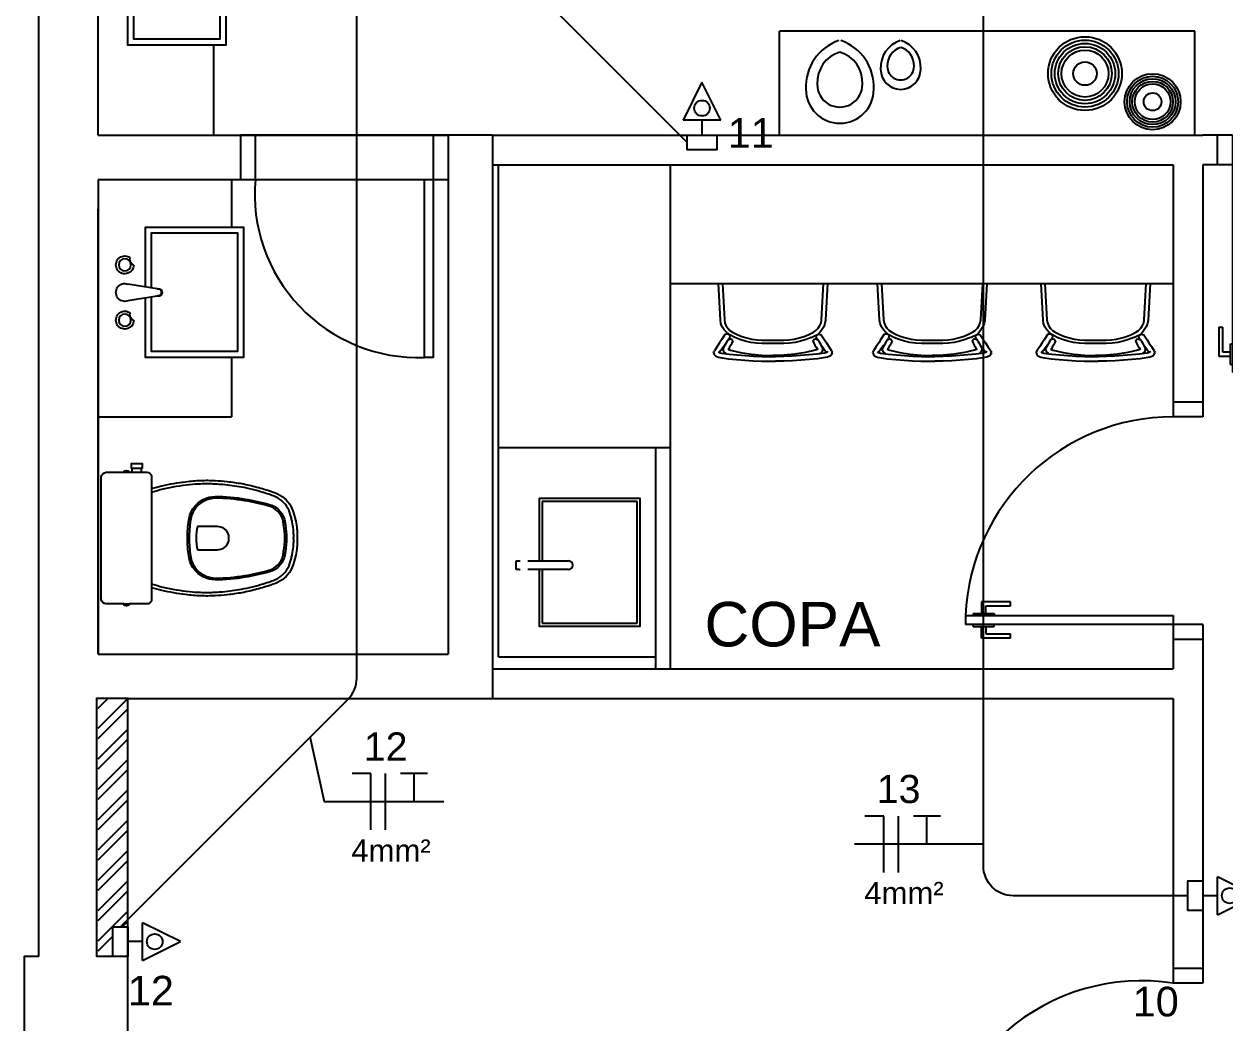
# Model space of a CAD drawing. Header units: millimetres. Extents: x 165 to 269, y 52 to 121.
# Drawn here: x 190.571 to 194.621, y 55.911 to 59.28 of the extents above; entities that cross this region are included whole.
import ezdxf
from ezdxf.enums import TextEntityAlignment as Align

# ---------------------------------------------------------------- set-up
doc = ezdxf.new("R2010")
doc.units = ezdxf.units.MM
for name, color, linetype in [('CONTAGEM', 30, 'Continuous'), ('ELETRODUTO_TETO', 2, 'Continuous'), ('FAM ARQUITETURA', 253, 'Continuous'), ('FAM-ARQUITETURA', 253, 'Continuous'), ('FIACAO', 1, 'Continuous'), ('INDICACAO_CIRCUITO', 2, 'Continuous'), ('INDICACAO_CIRCUITO_FIA', 10, 'Continuous'), ('LINHA DE CHAMADA', 1, 'Continuous'), ('REVESTIMENTO PARA PONTO ELÉTRICO', 1, 'Continuous'), ('TOMADAS ABNT', 10, 'Continuous')]:
    doc.layers.add(name, color=color, linetype=linetype)
doc.styles.add('ARIAL', font='arial.ttf')
doc.styles.add('FAM-ARIAL', font='arial.ttf')
doc.styles.add('Raag-arial', font='arial.ttf')
doc.styles.get("Standard").update_dxf_attribs({"font": 'arial.ttf'})

# ---------------------------------------------------------------- blocks, each defined once
blk = doc.blocks.new('cbtorb2')
at = {"layer": 'FAM-ARQUITETURA'}
for p, q in [((-0.01, -0.0904), (-0.0237, -0.0081)), ((0.01, -0.0904), (0.0237, -0.0081)), ((-0.0088, -0.0975), (-0.01, -0.0904)), ((0.0088, -0.0975), (0.01, -0.0904))]:
    blk.add_line(p, q, dxfattribs=at)
for centre in [(-0.0774, 0), (0.0774, 0)]:
    blk.add_circle(centre, 0.017, dxfattribs=at)
for centre, radius, start, end in [((-0.0774, 0), 0.025, 341.1513, 198.8487), ((0, 0), 0.025, 341.1513, 198.8487), ((0.0774, 0), 0.025, 341.1513, 198.8487), ((-0.0774, 0), 0.025, 198.8487, 216.2316), ((-0.0927, -0.0318), 0.0177, 22.7472, 105.6562), ((-0.0774, 0), 0.025, 272.1718, 341.1513), ((0.0774, 0), 0.025, 198.8487, 216.2316), ((0.062, -0.0318), 0.0177, 22.7472, 105.6562), ((0.0774, 0), 0.025, 272.1718, 341.1513), ((0, -0.0938), 0.0106, 161.2845, 18.7155), ((0, -0.0922), 0.0103, 210.8046, 329.1954)]:
    blk.add_arc(centre, radius, start, end, dxfattribs=at)
blk = doc.blocks.new('Baci01p')
for points in [[(0.17, 0), (0.17, 0.205, 0.059373), (0.1695, 0.2098, 0.333509), (0.154, 0.222), (0.1355, 0.222), (0.1045, 0.222), (0.094, 0.222), (0.094, 0.2248, 0.252251), (0.0939, 0.2251, 0.160103), (0.085, 0.228, 0.160103), (0.0761, 0.2251, 0.252251), (0.076, 0.2248), (0.076, 0.222), (0.017, 0.222, 0.327853), (0.0003, 0.2069, 0.087637), (0, 0.2038), (0, 0), (0, -0.2038, 0.087637), (0.0003, -0.2069, 0.327853), (0.017, -0.222), (0.076, -0.222), (0.076, -0.2248, 0.252251), (0.0761, -0.2251, 0.160103), (0.085, -0.228, 0.160103), (0.0939, -0.2251, 0.252251), (0.094, -0.2248), (0.094, -0.222), (0.1045, -0.222), (0.1045, -0.236), (0.102, -0.236), (0.102, -0.252), (0.12, -0.252), (0.138, -0.252), (0.138, -0.236), (0.1355, -0.236), (0.1355, -0.222), (0.154, -0.222, 0.333509), (0.1695, -0.2098, 0.059373), (0.17, -0.205)], [(0.291, 0, 0.041331), (0.2956, -0.0608, 0.129345), (0.3127, -0.1036, 0.234638), (0.385, -0.1405, 0.044666), (0.486, -0.1319, 0.031515), (0.5665, -0.1138, 0.151063), (0.5993, -0.0952, 0.148094), (0.6192, -0.0588, 0.031073), (0.6214, -0.0451, 0.035055), (0.6255, 0, 0.035055), (0.6214, 0.0451, 0.031073), (0.6192, 0.0588, 0.148094), (0.5993, 0.0952, 0.151063), (0.5665, 0.1138, 0.031515), (0.486, 0.1319, 0.044666), (0.385, 0.1405, 0.234638), (0.3127, 0.1036, 0.129345), (0.2956, 0.0608, 0.041331)], [(0.297, 0, -0.041434), (0.3015, 0.06, -0.129651), (0.3175, 0.1, -0.234583), (0.385, 0.1345, -0.044678), (0.485, 0.126, -0.031614), (0.565, 0.108, -0.152477), (0.595, 0.091, -0.148725), (0.6134, 0.0575, -0.031624), (0.6155, 0.0444, -0.035113), (0.6195, 0, -0.035113), (0.6155, -0.0444, -0.031624), (0.6134, -0.0575, -0.148725), (0.595, -0.091, -0.152477), (0.565, -0.108, -0.031614), (0.485, -0.126, -0.044678), (0.385, -0.1345, -0.234583), (0.3175, -0.1, -0.129651), (0.3015, -0.06, -0.041434)], [(0.391, -0.04, 0.164444), (0.415, -0.032, 0.245936), (0.43, 0, 0.245936), (0.415, 0.032, 0.164444), (0.391, 0.04), (0.326, 0.04, 0.108885), (0.326, -0.04)]]:
    blk.add_lwpolyline(points, format="xyb", close=True)
for points in [[(0.076, 0.222), (0.094, 0.222)], [(0.093, 0.2245), (0.085, 0.2245), (0.077, 0.2245)], [(0.076, -0.222), (0.094, -0.222)], [(0.093, -0.2245), (0.085, -0.2245), (0.077, -0.2245)], [(0.1045, -0.222), (0.1355, -0.222)], [(0.1045, -0.236), (0.12, -0.236), (0.1355, -0.236)]]:
    blk.add_lwpolyline(points)
for points in [[(0.17, -0.167, -0.003882), (0.205, -0.1765, 0.024258), (0.285, -0.1905, 0.02486), (0.335, -0.1945, 0.033324), (0.385, -0.194, 0.02486), (0.425, -0.191, 0.012268), (0.475, -0.184, 0.015806), (0.525, -0.1725, 0.026699), (0.575, -0.157, 0.021919), (0.595, -0.1495, 0.174675), (0.6435, -0.1, 0.045452), (0.653, -0.07, 0.022856), (0.6562, -0.0571, 0.041289), (0.6602, -0.0304, 0.052091), (0.6606, -0.0228, 0.04333), (0.661, 0, 0.04333), (0.6606, 0.0228, 0.052091), (0.6602, 0.0304, 0.041289), (0.6562, 0.0571, 0.022856), (0.653, 0.07, 0.045452), (0.6435, 0.1, 0.174675), (0.595, 0.1495, 0.021919), (0.575, 0.157, 0.026699), (0.525, 0.1725, 0.015806), (0.475, 0.184, 0.012268), (0.425, 0.191, 0.02486), (0.385, 0.194, 0.033324), (0.335, 0.1945, 0.02486), (0.285, 0.1905, 0.024258), (0.205, 0.1765, -0.003882), (0.17, 0.167)], [(0.1731, 0.1554, 0.003849), (0.2079, 0.1649, -0.027799), (0.2984, 0.18, -0.018883), (0.3355, 0.1825, -0.033646), (0.3844, 0.182, -0.016781), (0.4106, 0.1805, -0.015438), (0.4729, 0.1722, -0.023716), (0.5465, 0.154, -0.013571), (0.5711, 0.1457, -0.02186), (0.59, 0.1386, -0.173345), (0.6325, 0.0952, -0.045814), (0.6414, 0.067, -0.024058), (0.6444, 0.0546, -0.042614), (0.6482, 0.029, -0.066108), (0.6485, 0.0226, -0.047154), (0.649, 0, -0.047154), (0.6485, -0.0226, -0.066108), (0.6482, -0.029, -0.042614), (0.6444, -0.0546, -0.024058), (0.6414, -0.067, -0.045814), (0.6325, -0.0952, -0.173345), (0.59, -0.1386, -0.02186), (0.5711, -0.1457, -0.013571), (0.5465, -0.154, -0.023716), (0.4729, -0.1722, -0.015438), (0.4106, -0.1805, -0.016781), (0.3844, -0.182, -0.033646), (0.3355, -0.1825, -0.018883), (0.2984, -0.18, -0.027799), (0.2079, -0.1649, 0.003849), (0.1731, -0.1554)]]:
    blk.add_lwpolyline(points, format="xyb")
blk = doc.blocks.new('A$C133811AD')
at = {"layer": 'FAM-ARQUITETURA'}
for p, q in [((0.7313, 1.4007), (0.7013, 1.4007)), ((0.7013, 0.7007), (0.7013, 1.4007)), ((0.7313, 1.4007), (0.7313, 0.7007)), ((0.6553, 1.3467), (0.6943, 1.3467)), ((0.6553, 1.2487), (0.6553, 1.3467)), ((0.6943, 1.3747), (0.6943, 1.3047)), ((0.6943, 1.3747), (0.7013, 1.3747)), ((0.7383, 1.3747), (0.7313, 1.3747)), ((0.7383, 1.3747), (0.7383, 1.3047)), ((0.7773, 1.3467), (0.7383, 1.3467)), ((0.7773, 1.2487), (0.7773, 1.3467)), ((0.6943, 1.3327), (0.6693, 1.3327)), ((0.6693, 1.3327), (0.6693, 1.2627)), ((0.6943, 1.3047), (0.7013, 1.3047)), ((0.7383, 1.3047), (0.7313, 1.3047)), ((0.7383, 1.3327), (0.7633, 1.3327)), ((0.7633, 1.3327), (0.7633, 1.2627)), ((0.6693, 1.2627), (0.6693, 1.2627)), ((0.6693, 1.2627), (0.6693, 1.2487)), ((0.7633, 1.2627), (0.7633, 1.2487)), ((0.7633, 1.2627), (0.7633, 1.2627)), ((0.6553, 1.2487), (0.6693, 1.2487)), ((0.7633, 1.2487), (0.7773, 1.2487)), ((0.7013, 0.7007), (0.6513, 0.7007)), ((0.7013, 0.6007), (0.7013, 0.7007)), ((0.7313, 0.7007), (0.7013, 0.7007)), ((1.4013, 0.6007), (1.4013, 0.7007)), ((1.4513, 0.7007), (1.4013, 0.7007)), ((0.7013, 0.6007), (0.6513, 0.6007)), ((1.4513, 0.6007), (1.4013, 0.6007))]:
    blk.add_line(p, q, dxfattribs=at)
blk.add_arc((0.7007, 0.7007), 0.7007, 0, 87.4911, dxfattribs=at)
blk = doc.blocks.new('FAM ARQUITETURA')
at = {"layer": 'FAM ARQUITETURA'}
for p, q in [((0.62, -7.04), (0.62, -1.48)), ((0.82, -4.27), (0.82, -1.48)), ((0.82, -4.27), (1.3, -4.27)), ((0.82, -4.27), (1.3, -4.27)), ((1.3, -4.27), (1.3, -4.42)), ((1.3, -4.27), (1.35, -4.27)), ((2, -4.27), (1.3, -4.27)), ((1.3, -4.27), (2, -4.27)), ((1.95, -4.27), (1.95, -4.42)), ((1.95, -4.27), (2, -4.27)), ((2, -4.27), (2, -6.02)), ((2.15, -4.27), (2, -4.27)), ((2.15, -4.27), (2, -4.27)), ((2.15, -4.27), (2.15, -6.17)), ((2.15, -4.27), (4.545, -4.27)), ((2.15, -4.37), (4.445, -4.37)), ((2.17, -4.37), (2.7286, -4.37)), ((4.445, -4.37), (4.445, -5.17)), ((4.545, -4.37), (4.545, -5.17)), ((4.595, -4.37), (4.545, -4.37)), ((0.82, -4.42), (0.82, -6.02)), ((0.82, -4.42), (1.3, -4.42)), ((1.3, -4.42), (1.35, -4.42)), ((1.3, -4.42), (2, -4.42)), ((1.95, -4.42), (2, -4.42)), ((0.82, -6.02), (0.82, -4.52)), ((2.9183, -4.8938), (2.9115, -4.77)), ((2.9248, -4.77), (2.9316, -4.8932)), ((3.2593, -4.8932), (3.2661, -4.77)), ((3.2794, -4.77), (3.2726, -4.8938)), ((3.4551, -4.8938), (3.4483, -4.77)), ((3.4615, -4.77), (3.4683, -4.8932)), ((3.7961, -4.8932), (3.8029, -4.77)), ((3.8162, -4.77), (3.8094, -4.8938)), ((4.0062, -4.8938), (3.9994, -4.77)), ((4.0127, -4.77), (4.0195, -4.8932)), ((4.3472, -4.8932), (4.354, -4.77)), ((4.3673, -4.77), (4.3605, -4.8938)), ((2.9202, -4.9054), (2.9183, -4.8938)), ((2.9316, -4.8932), (2.9332, -4.9031)), ((3.2577, -4.9031), (3.2593, -4.8932)), ((3.2726, -4.8938), (3.2707, -4.9054)), ((3.4569, -4.9054), (3.4551, -4.8938)), ((3.4683, -4.8932), (3.47, -4.9031)), ((3.7944, -4.9031), (3.7961, -4.8932)), ((3.8094, -4.8938), (3.8075, -4.9054)), ((4.0081, -4.9054), (4.0062, -4.8938)), ((4.0195, -4.8932), (4.0211, -4.9031)), ((4.3456, -4.9031), (4.3472, -4.8932)), ((4.3605, -4.8938), (4.3586, -4.9054)), ((2.9245, -4.9166), (2.9202, -4.9054)), ((2.931, -4.9269), (2.9245, -4.9166)), ((2.9396, -4.9359), (2.931, -4.9269)), ((2.9332, -4.9031), (2.937, -4.9126)), ((2.9343, -4.9418), (2.9436, -4.9401)), ((2.937, -4.9126), (2.9428, -4.9212)), ((2.9497, -4.9438), (2.9396, -4.9359)), ((2.9428, -4.9212), (2.9504, -4.9287)), ((2.9436, -4.9401), (2.9505, -4.9461)), ((2.9504, -4.9287), (2.9593, -4.935)), ((2.9593, -4.935), (2.9746, -4.9426)), ((3.2163, -4.9426), (3.2317, -4.935)), ((3.2245, -4.9522), (3.2505, -4.9399)), ((3.2317, -4.935), (3.2406, -4.9287)), ((3.2406, -4.9287), (3.2481, -4.9212)), ((3.2481, -4.9212), (3.2539, -4.9126)), ((3.2599, -4.9269), (3.2505, -4.9399)), ((3.2539, -4.9126), (3.2577, -4.9031)), ((3.2665, -4.9166), (3.2599, -4.9269)), ((3.2707, -4.9054), (3.2665, -4.9166)), ((3.4612, -4.9166), (3.4569, -4.9054)), ((3.4678, -4.9269), (3.4612, -4.9166)), ((3.4763, -4.9359), (3.4678, -4.9269)), ((3.47, -4.9031), (3.4738, -4.9126)), ((3.471, -4.9418), (3.4804, -4.9401)), ((3.4738, -4.9126), (3.4796, -4.9212)), ((3.4865, -4.9438), (3.4763, -4.9359)), ((3.4796, -4.9212), (3.4871, -4.9287)), ((3.4804, -4.9401), (3.4872, -4.9461)), ((3.4871, -4.9287), (3.496, -4.935)), ((3.496, -4.935), (3.5113, -4.9426)), ((3.7531, -4.9426), (3.7684, -4.935)), ((3.7613, -4.9522), (3.7872, -4.9399)), ((3.7684, -4.935), (3.7773, -4.9287)), ((3.7773, -4.9287), (3.7849, -4.9212)), ((3.7849, -4.9212), (3.7907, -4.9126)), ((3.7967, -4.9269), (3.7872, -4.9399)), ((3.7907, -4.9126), (3.7944, -4.9031)), ((3.8032, -4.9166), (3.7967, -4.9269)), ((3.8075, -4.9054), (3.8032, -4.9166)), ((4.0124, -4.9166), (4.0081, -4.9054)), ((4.0189, -4.9269), (4.0124, -4.9166)), ((4.0274, -4.9359), (4.0189, -4.9269)), ((4.0211, -4.9031), (4.0249, -4.9126)), ((4.0221, -4.9418), (4.0315, -4.9401)), ((4.0249, -4.9126), (4.0307, -4.9212)), ((4.0376, -4.9438), (4.0274, -4.9359)), ((4.0307, -4.9212), (4.0382, -4.9287)), ((4.0315, -4.9401), (4.0383, -4.9461)), ((4.0382, -4.9287), (4.0471, -4.935)), ((4.0471, -4.935), (4.0625, -4.9426)), ((4.3042, -4.9426), (4.3196, -4.935)), ((4.3124, -4.9522), (4.3383, -4.9399)), ((4.3196, -4.935), (4.3284, -4.9287)), ((4.3284, -4.9287), (4.336, -4.9212)), ((4.336, -4.9212), (4.3418, -4.9126)), ((4.3478, -4.9269), (4.3383, -4.9399)), ((4.3418, -4.9126), (4.3456, -4.9031)), ((4.3543, -4.9166), (4.3478, -4.9269)), ((4.3586, -4.9054), (4.3543, -4.9166)), ((2.9154, -4.9703), (2.9071, -4.9831)), ((2.9217, -4.9603), (2.9154, -4.9703)), ((2.9343, -4.9418), (2.9217, -4.9603)), ((2.932, -4.9799), (2.9227, -4.992)), ((2.9336, -4.9785), (2.9281, -4.9883)), ((2.9348, -4.9764), (2.932, -4.9799)), ((2.9378, -4.9711), (2.9336, -4.9785)), ((2.9411, -4.9649), (2.9378, -4.9711)), ((2.9415, -4.9642), (2.9411, -4.9649)), ((2.9415, -4.9642), (2.944, -4.9601)), ((2.944, -4.9601), (2.954, -4.9561)), ((2.9448, -4.959), (2.9487, -4.9544)), ((2.9505, -4.9461), (2.9487, -4.9544)), ((2.9537, -4.9779), (2.9494, -4.9856)), ((2.9664, -4.9522), (2.9497, -4.9438)), ((2.9572, -4.9715), (2.9537, -4.9779)), ((2.954, -4.9561), (2.9605, -4.9638)), ((2.9605, -4.9638), (2.9572, -4.9715)), ((2.9839, -4.9595), (2.9664, -4.9522)), ((2.9746, -4.9426), (2.9906, -4.949)), ((3.0021, -4.9653), (2.9839, -4.9595)), ((2.9906, -4.949), (3.0073, -4.9541)), ((3.0208, -4.9695), (3.0021, -4.9653)), ((3.0073, -4.9541), (3.0243, -4.9578)), ((3.04, -4.972), (3.0208, -4.9695)), ((3.0243, -4.9578), (3.0417, -4.9601)), ((3.0593, -4.9729), (3.04, -4.972)), ((3.0417, -4.9601), (3.0593, -4.9611)), ((3.0593, -4.9611), (3.1317, -4.9611)), ((3.1317, -4.9729), (3.0593, -4.9729)), ((3.1317, -4.9611), (3.1492, -4.9601)), ((3.151, -4.972), (3.1317, -4.9729)), ((3.1492, -4.9601), (3.1666, -4.9578)), ((3.1701, -4.9695), (3.151, -4.972)), ((3.1666, -4.9578), (3.1837, -4.9541)), ((3.1888, -4.9653), (3.1701, -4.9695)), ((3.1837, -4.9541), (3.2003, -4.949)), ((3.207, -4.9595), (3.1888, -4.9653)), ((3.2003, -4.949), (3.2163, -4.9426)), ((3.2245, -4.9522), (3.207, -4.9595)), ((3.2304, -4.9638), (3.237, -4.9561)), ((3.2304, -4.9638), (3.2338, -4.9715)), ((3.2338, -4.9715), (3.2372, -4.9779)), ((3.237, -4.9561), (3.2469, -4.9601)), ((3.2372, -4.9779), (3.2415, -4.9856)), ((3.2416, -4.9464), (3.249, -4.9412)), ((3.2423, -4.9547), (3.2416, -4.9464)), ((3.2461, -4.959), (3.2423, -4.9547)), ((3.2494, -4.9642), (3.2469, -4.9601)), ((3.249, -4.9412), (3.258, -4.9438)), ((3.2494, -4.9642), (3.2499, -4.9649)), ((3.2499, -4.9649), (3.2532, -4.9711)), ((3.2532, -4.9711), (3.2573, -4.9785)), ((3.2562, -4.9764), (3.259, -4.9799)), ((3.2573, -4.9785), (3.2628, -4.9883)), ((3.258, -4.9438), (3.2693, -4.9603)), ((3.259, -4.9799), (3.2682, -4.992)), ((3.2693, -4.9603), (3.2755, -4.9703)), ((3.2755, -4.9703), (3.2838, -4.9831)), ((3.4521, -4.9703), (3.4439, -4.9831)), ((3.4584, -4.9603), (3.4521, -4.9703)), ((3.471, -4.9418), (3.4584, -4.9603)), ((3.4687, -4.9799), (3.4594, -4.992)), ((3.4704, -4.9785), (3.4649, -4.9883)), ((3.4715, -4.9764), (3.4687, -4.9799)), ((3.4745, -4.9711), (3.4704, -4.9785)), ((3.4778, -4.9649), (3.4745, -4.9711)), ((3.4783, -4.9642), (3.4778, -4.9649)), ((3.4783, -4.9642), (3.4808, -4.9601)), ((3.4808, -4.9601), (3.4907, -4.9561)), ((3.4816, -4.959), (3.4854, -4.9544)), ((3.4872, -4.9461), (3.4854, -4.9544)), ((3.4904, -4.9779), (3.4862, -4.9856)), ((3.5032, -4.9522), (3.4865, -4.9438)), ((3.4939, -4.9715), (3.4904, -4.9779)), ((3.4907, -4.9561), (3.4973, -4.9638)), ((3.4973, -4.9638), (3.4939, -4.9715)), ((3.5206, -4.9595), (3.5032, -4.9522)), ((3.5113, -4.9426), (3.5274, -4.949)), ((3.5388, -4.9653), (3.5206, -4.9595)), ((3.5274, -4.949), (3.544, -4.9541)), ((3.5576, -4.9695), (3.5388, -4.9653)), ((3.544, -4.9541), (3.5611, -4.9578)), ((3.5767, -4.972), (3.5576, -4.9695)), ((3.5611, -4.9578), (3.5785, -4.9601)), ((3.596, -4.9729), (3.5767, -4.972)), ((3.5785, -4.9601), (3.596, -4.9611)), ((3.596, -4.9611), (3.6684, -4.9611)), ((3.6684, -4.9729), (3.596, -4.9729)), ((3.6684, -4.9611), (3.686, -4.9601)), ((3.6877, -4.972), (3.6684, -4.9729)), ((3.686, -4.9601), (3.7034, -4.9578)), ((3.7068, -4.9695), (3.6877, -4.972)), ((3.7034, -4.9578), (3.7204, -4.9541)), ((3.7256, -4.9653), (3.7068, -4.9695)), ((3.7204, -4.9541), (3.7371, -4.949)), ((3.7438, -4.9595), (3.7256, -4.9653)), ((3.7371, -4.949), (3.7531, -4.9426)), ((3.7613, -4.9522), (3.7438, -4.9595)), ((3.7672, -4.9638), (3.7737, -4.9561)), ((3.7672, -4.9638), (3.7705, -4.9715)), ((3.7705, -4.9715), (3.774, -4.9779)), ((3.7737, -4.9561), (3.7836, -4.9601)), ((3.774, -4.9779), (3.7782, -4.9856)), ((3.7784, -4.9464), (3.7858, -4.9412)), ((3.7791, -4.9547), (3.7784, -4.9464)), ((3.7829, -4.959), (3.7791, -4.9547)), ((3.7862, -4.9642), (3.7836, -4.9601)), ((3.7858, -4.9412), (3.7947, -4.9438)), ((3.7862, -4.9642), (3.7866, -4.9649)), ((3.7866, -4.9649), (3.7899, -4.9711)), ((3.7899, -4.9711), (3.7941, -4.9785)), ((3.7929, -4.9764), (3.7957, -4.9799)), ((3.7941, -4.9785), (3.7996, -4.9883)), ((3.7947, -4.9438), (3.806, -4.9603)), ((3.7957, -4.9799), (3.805, -4.992)), ((3.806, -4.9603), (3.8123, -4.9703)), ((3.8123, -4.9703), (3.8205, -4.9831)), ((4.0033, -4.9703), (3.995, -4.9831)), ((4.0095, -4.9603), (4.0033, -4.9703)), ((4.0221, -4.9418), (4.0095, -4.9603)), ((4.0198, -4.9799), (4.0106, -4.992)), ((4.0215, -4.9785), (4.016, -4.9883)), ((4.0226, -4.9764), (4.0198, -4.9799)), ((4.0256, -4.9711), (4.0215, -4.9785)), ((4.0289, -4.9649), (4.0256, -4.9711)), ((4.0294, -4.9642), (4.0289, -4.9649)), ((4.0294, -4.9642), (4.0319, -4.9601)), ((4.0319, -4.9601), (4.0418, -4.9561)), ((4.0327, -4.959), (4.0366, -4.9544)), ((4.0383, -4.9461), (4.0366, -4.9544)), ((4.0416, -4.9779), (4.0373, -4.9856)), ((4.0543, -4.9522), (4.0376, -4.9438)), ((4.045, -4.9715), (4.0416, -4.9779)), ((4.0418, -4.9561), (4.0484, -4.9638)), ((4.0484, -4.9638), (4.045, -4.9715)), ((4.0718, -4.9595), (4.0543, -4.9522)), ((4.0625, -4.9426), (4.0785, -4.949)), ((4.09, -4.9653), (4.0718, -4.9595)), ((4.0785, -4.949), (4.0951, -4.9541)), ((4.1087, -4.9695), (4.09, -4.9653)), ((4.0951, -4.9541), (4.1122, -4.9578)), ((4.1278, -4.972), (4.1087, -4.9695)), ((4.1122, -4.9578), (4.1296, -4.9601)), ((4.1471, -4.9729), (4.1278, -4.972)), ((4.1296, -4.9601), (4.1471, -4.9611)), ((4.1471, -4.9611), (4.2196, -4.9611)), ((4.2196, -4.9729), (4.1471, -4.9729)), ((4.2196, -4.9611), (4.2371, -4.9601)), ((4.2389, -4.972), (4.2196, -4.9729)), ((4.2371, -4.9601), (4.2545, -4.9578)), ((4.258, -4.9695), (4.2389, -4.972)), ((4.2545, -4.9578), (4.2715, -4.9541)), ((4.2767, -4.9653), (4.258, -4.9695)), ((4.2715, -4.9541), (4.2882, -4.949)), ((4.2949, -4.9595), (4.2767, -4.9653)), ((4.2882, -4.949), (4.3042, -4.9426)), ((4.3124, -4.9522), (4.2949, -4.9595)), ((4.3183, -4.9638), (4.3248, -4.9561)), ((4.3183, -4.9638), (4.3217, -4.9715)), ((4.3217, -4.9715), (4.3251, -4.9779)), ((4.3248, -4.9561), (4.3348, -4.9601)), ((4.3251, -4.9779), (4.3294, -4.9856)), ((4.3295, -4.9464), (4.3369, -4.9412)), ((4.3302, -4.9547), (4.3295, -4.9464)), ((4.334, -4.959), (4.3302, -4.9547)), ((4.3373, -4.9642), (4.3348, -4.9601)), ((4.3369, -4.9412), (4.3459, -4.9438)), ((4.3373, -4.9642), (4.3377, -4.9649)), ((4.3377, -4.9649), (4.3411, -4.9711)), ((4.3411, -4.9711), (4.3452, -4.9785)), ((4.344, -4.9764), (4.3468, -4.9799)), ((4.3452, -4.9785), (4.3507, -4.9883)), ((4.3459, -4.9438), (4.3572, -4.9603)), ((4.3468, -4.9799), (4.3561, -4.992)), ((4.3572, -4.9603), (4.3634, -4.9703)), ((4.3634, -4.9703), (4.3717, -4.9831)), ((2.8955, -5.0038), (2.8961, -5.001)), ((2.8955, -5.0038), (2.8963, -5.0068)), ((2.8969, -4.9985), (2.8961, -5.001)), ((2.8963, -5.0068), (2.8973, -5.0098)), ((2.8969, -4.9985), (2.8978, -4.9974)), ((2.8973, -5.0098), (2.9013, -5.0139)), ((2.9071, -4.9831), (2.8978, -4.9974)), ((2.9013, -5.0139), (2.9061, -5.0168)), ((2.9061, -5.0168), (2.9114, -5.0188)), ((2.9107, -4.9999), (2.9128, -5.0019)), ((2.9114, -5.0188), (2.9177, -5.0206)), ((2.9128, -5.0019), (2.9144, -5.0028)), ((2.9144, -5.0028), (2.9176, -5.004)), ((2.9227, -4.992), (2.9145, -5.0029)), ((2.9176, -5.004), (2.9215, -5.0051)), ((2.9177, -5.0206), (2.9453, -5.024)), ((2.9215, -5.0051), (2.9476, -5.0084)), ((2.9281, -4.9883), (2.9271, -4.9936)), ((2.9279, -4.9963), (2.9271, -4.9936)), ((2.9279, -4.9963), (2.9288, -4.999)), ((2.9288, -4.999), (2.9321, -5.0032)), ((2.9321, -5.0032), (2.9367, -5.0066)), ((2.9367, -5.0066), (2.9382, -5.0072)), ((2.9441, -4.9903), (2.9446, -4.9919)), ((2.9446, -4.9919), (2.945, -4.9923)), ((2.945, -4.9923), (2.9463, -4.9933)), ((2.9494, -4.9856), (2.9454, -4.9926)), ((2.9463, -4.9933), (2.949, -4.9945)), ((2.9476, -5.0084), (2.9749, -5.0114)), ((2.949, -4.9945), (2.9528, -4.9958)), ((2.9528, -4.9958), (2.9863, -5.0034)), ((2.9749, -5.0114), (3.0024, -5.0138)), ((2.9863, -5.0034), (3.0217, -5.0092)), ((3.0024, -5.0138), (3.0303, -5.0155)), ((3.0217, -5.0092), (3.0583, -5.0127)), ((3.0303, -5.0155), (3.0584, -5.0166)), ((3.0583, -5.0127), (3.0955, -5.0135)), ((3.0584, -5.0166), (3.0867, -5.0169)), ((3.0867, -5.0169), (3.1043, -5.0169)), ((3.1327, -5.0127), (3.0955, -5.0135)), ((3.1325, -5.0166), (3.1043, -5.0169)), ((3.1606, -5.0155), (3.1325, -5.0166)), ((3.1692, -5.0092), (3.1327, -5.0127)), ((3.1885, -5.0138), (3.1606, -5.0155)), ((3.2047, -5.0034), (3.1692, -5.0092)), ((3.2161, -5.0114), (3.1885, -5.0138)), ((3.2381, -4.9958), (3.2047, -5.0034)), ((3.2433, -5.0084), (3.2161, -5.0114)), ((3.2419, -4.9945), (3.2381, -4.9958)), ((3.2415, -4.9856), (3.2456, -4.9926)), ((3.2447, -4.9933), (3.2419, -4.9945)), ((3.2694, -5.0051), (3.2433, -5.0084)), ((3.2459, -4.9923), (3.2447, -4.9933)), ((3.2732, -5.0206), (3.2456, -5.024)), ((3.2463, -4.9919), (3.2459, -4.9923)), ((3.2468, -4.9903), (3.2463, -4.9919)), ((3.2542, -5.0066), (3.2527, -5.0072)), ((3.2588, -5.0032), (3.2542, -5.0066)), ((3.2622, -4.999), (3.2588, -5.0032)), ((3.263, -4.9963), (3.2622, -4.999)), ((3.2628, -4.9883), (3.2638, -4.9936)), ((3.263, -4.9963), (3.2638, -4.9936)), ((3.2682, -4.992), (3.2764, -5.0029)), ((3.2734, -5.004), (3.2694, -5.0051)), ((3.2795, -5.0188), (3.2732, -5.0206)), ((3.2765, -5.0028), (3.2734, -5.004)), ((3.2781, -5.0019), (3.2765, -5.0028)), ((3.2803, -4.9999), (3.2781, -5.0019)), ((3.2848, -5.0168), (3.2795, -5.0188)), ((3.2838, -4.9831), (3.2931, -4.9974)), ((3.2896, -5.0139), (3.2848, -5.0168)), ((3.2936, -5.0098), (3.2896, -5.0139)), ((3.294, -4.9985), (3.2931, -4.9974)), ((3.2936, -5.0098), (3.2945, -5.0071)), ((3.294, -4.9985), (3.2948, -5.001)), ((3.2955, -5.0038), (3.2945, -5.0071)), ((3.2955, -5.0038), (3.2948, -5.001)), ((3.4322, -5.0038), (3.4329, -5.001)), ((3.4322, -5.0038), (3.4331, -5.0068)), ((3.4337, -4.9985), (3.4329, -5.001)), ((3.4331, -5.0068), (3.4341, -5.0098)), ((3.4337, -4.9985), (3.4346, -4.9974)), ((3.4341, -5.0098), (3.438, -5.0139)), ((3.4439, -4.9831), (3.4346, -4.9974)), ((3.438, -5.0139), (3.4428, -5.0168)), ((3.4428, -5.0168), (3.4482, -5.0188)), ((3.4474, -4.9999), (3.4496, -5.0019)), ((3.4482, -5.0188), (3.4544, -5.0206)), ((3.4496, -5.0019), (3.4512, -5.0028)), ((3.4512, -5.0028), (3.4543, -5.004)), ((3.4594, -4.992), (3.4513, -5.0029)), ((3.4543, -5.004), (3.4583, -5.0051)), ((3.4544, -5.0206), (3.4821, -5.024)), ((3.4583, -5.0051), (3.4844, -5.0084)), ((3.4649, -4.9883), (3.4639, -4.9936)), ((3.4647, -4.9963), (3.4639, -4.9936)), ((3.4647, -4.9963), (3.4655, -4.999)), ((3.4655, -4.999), (3.4689, -5.0032)), ((3.4689, -5.0032), (3.4735, -5.0066)), ((3.4735, -5.0066), (3.4749, -5.0072)), ((3.4809, -4.9903), (3.4814, -4.9919)), ((3.4814, -4.9919), (3.4817, -4.9923)), ((3.4817, -4.9923), (3.483, -4.9933)), ((3.4862, -4.9856), (3.4821, -4.9926)), ((3.483, -4.9933), (3.4858, -4.9945)), ((3.4844, -5.0084), (3.5116, -5.0114)), ((3.4858, -4.9945), (3.4896, -4.9958)), ((3.4896, -4.9958), (3.523, -5.0034)), ((3.5116, -5.0114), (3.5392, -5.0138)), ((3.523, -5.0034), (3.5585, -5.0092)), ((3.5392, -5.0138), (3.5671, -5.0155)), ((3.5585, -5.0092), (3.595, -5.0127)), ((3.5671, -5.0155), (3.5952, -5.0166)), ((3.595, -5.0127), (3.6322, -5.0135)), ((3.5952, -5.0166), (3.6234, -5.0169)), ((3.6234, -5.0169), (3.641, -5.0169)), ((3.6694, -5.0127), (3.6322, -5.0135)), ((3.6693, -5.0166), (3.641, -5.0169)), ((3.6974, -5.0155), (3.6693, -5.0166)), ((3.706, -5.0092), (3.6694, -5.0127)), ((3.7252, -5.0138), (3.6974, -5.0155)), ((3.7414, -5.0034), (3.706, -5.0092)), ((3.7528, -5.0114), (3.7252, -5.0138)), ((3.7749, -4.9958), (3.7414, -5.0034)), ((3.78, -5.0084), (3.7528, -5.0114)), ((3.7787, -4.9945), (3.7749, -4.9958)), ((3.7782, -4.9856), (3.7823, -4.9926)), ((3.7814, -4.9933), (3.7787, -4.9945)), ((3.8062, -5.0051), (3.78, -5.0084)), ((3.7827, -4.9923), (3.7814, -4.9933)), ((3.81, -5.0206), (3.7824, -5.024)), ((3.783, -4.9919), (3.7827, -4.9923)), ((3.7836, -4.9903), (3.783, -4.9919)), ((3.7909, -5.0066), (3.7895, -5.0072)), ((3.7955, -5.0032), (3.7909, -5.0066)), ((3.7989, -4.999), (3.7955, -5.0032)), ((3.7998, -4.9963), (3.7989, -4.999)), ((3.7996, -4.9883), (3.8005, -4.9936)), ((3.7998, -4.9963), (3.8005, -4.9936)), ((3.805, -4.992), (3.8131, -5.0029)), ((3.8101, -5.004), (3.8062, -5.0051)), ((3.8162, -5.0188), (3.81, -5.0206)), ((3.8133, -5.0028), (3.8101, -5.004)), ((3.8149, -5.0019), (3.8133, -5.0028)), ((3.817, -4.9999), (3.8149, -5.0019)), ((3.8216, -5.0168), (3.8162, -5.0188)), ((3.8205, -4.9831), (3.8298, -4.9974)), ((3.8264, -5.0139), (3.8216, -5.0168)), ((3.8303, -5.0098), (3.8264, -5.0139)), ((3.8308, -4.9985), (3.8298, -4.9974)), ((3.8303, -5.0098), (3.8313, -5.0071)), ((3.8308, -4.9985), (3.8315, -5.001)), ((3.8322, -5.0038), (3.8313, -5.0071)), ((3.8322, -5.0038), (3.8315, -5.001)), ((3.9834, -5.0038), (3.984, -5.001)), ((3.9834, -5.0038), (3.9842, -5.0068)), ((3.9848, -4.9985), (3.984, -5.001)), ((3.9842, -5.0068), (3.9852, -5.0098)), ((3.9848, -4.9985), (3.9857, -4.9974)), ((3.9852, -5.0098), (3.9892, -5.0139)), ((3.995, -4.9831), (3.9857, -4.9974)), ((3.9892, -5.0139), (3.994, -5.0168)), ((3.994, -5.0168), (3.9993, -5.0188)), ((3.9985, -4.9999), (4.0007, -5.0019)), ((3.9993, -5.0188), (4.0056, -5.0206)), ((4.0007, -5.0019), (4.0023, -5.0028)), ((4.0023, -5.0028), (4.0054, -5.004)), ((4.0106, -4.992), (4.0024, -5.0029)), ((4.0054, -5.004), (4.0094, -5.0051)), ((4.0056, -5.0206), (4.0332, -5.024)), ((4.0094, -5.0051), (4.0355, -5.0084)), ((4.016, -4.9883), (4.015, -4.9936)), ((4.0158, -4.9963), (4.015, -4.9936)), ((4.0158, -4.9963), (4.0167, -4.999)), ((4.0167, -4.999), (4.02, -5.0032)), ((4.02, -5.0032), (4.0246, -5.0066)), ((4.0246, -5.0066), (4.0261, -5.0072)), ((4.032, -4.9903), (4.0325, -4.9919)), ((4.0325, -4.9919), (4.0329, -4.9923)), ((4.0329, -4.9923), (4.0342, -4.9933)), ((4.0373, -4.9856), (4.0332, -4.9926)), ((4.0342, -4.9933), (4.0369, -4.9945)), ((4.0355, -5.0084), (4.0627, -5.0114)), ((4.0369, -4.9945), (4.0407, -4.9958)), ((4.0407, -4.9958), (4.0741, -5.0034)), ((4.0627, -5.0114), (4.0903, -5.0138)), ((4.0741, -5.0034), (4.1096, -5.0092)), ((4.0903, -5.0138), (4.1182, -5.0155)), ((4.1096, -5.0092), (4.1462, -5.0127)), ((4.1182, -5.0155), (4.1463, -5.0166)), ((4.1462, -5.0127), (4.1833, -5.0135)), ((4.1463, -5.0166), (4.1745, -5.0169)), ((4.1745, -5.0169), (4.1921, -5.0169)), ((4.2205, -5.0127), (4.1833, -5.0135)), ((4.2204, -5.0166), (4.1921, -5.0169)), ((4.2485, -5.0155), (4.2204, -5.0166)), ((4.2571, -5.0092), (4.2205, -5.0127)), ((4.2764, -5.0138), (4.2485, -5.0155)), ((4.2925, -5.0034), (4.2571, -5.0092)), ((4.304, -5.0114), (4.2764, -5.0138)), ((4.326, -4.9958), (4.2925, -5.0034)), ((4.3312, -5.0084), (4.304, -5.0114)), ((4.3298, -4.9945), (4.326, -4.9958)), ((4.3294, -4.9856), (4.3334, -4.9926)), ((4.3325, -4.9933), (4.3298, -4.9945)), ((4.3573, -5.0051), (4.3312, -5.0084)), ((4.3338, -4.9923), (4.3325, -4.9933)), ((4.3611, -5.0206), (4.3335, -5.024)), ((4.3342, -4.9919), (4.3338, -4.9923)), ((4.3347, -4.9903), (4.3342, -4.9919)), ((4.3421, -5.0066), (4.3406, -5.0072)), ((4.3467, -5.0032), (4.3421, -5.0066)), ((4.35, -4.999), (4.3467, -5.0032)), ((4.3509, -4.9963), (4.35, -4.999)), ((4.3507, -4.9883), (4.3517, -4.9936)), ((4.3509, -4.9963), (4.3517, -4.9936)), ((4.3561, -4.992), (4.3643, -5.0029)), ((4.3613, -5.004), (4.3573, -5.0051)), ((4.3674, -5.0188), (4.3611, -5.0206)), ((4.3644, -5.0028), (4.3613, -5.004)), ((4.366, -5.0019), (4.3644, -5.0028)), ((4.3681, -4.9999), (4.366, -5.0019)), ((4.3727, -5.0168), (4.3674, -5.0188)), ((4.3717, -4.9831), (4.381, -4.9974)), ((4.3775, -5.0139), (4.3727, -5.0168)), ((4.3815, -5.0098), (4.3775, -5.0139)), ((4.3819, -4.9985), (4.381, -4.9974)), ((4.3815, -5.0098), (4.3824, -5.0071)), ((4.3819, -4.9985), (4.3827, -5.001)), ((4.3833, -5.0038), (4.3824, -5.0071)), ((4.3833, -5.0038), (4.3827, -5.001)), ((2.9453, -5.024), (2.9729, -5.0271)), ((2.9729, -5.0271), (3.001, -5.0295)), ((3.001, -5.0295), (3.0293, -5.0313)), ((3.0293, -5.0313), (3.0579, -5.0323)), ((3.0579, -5.0323), (3.0865, -5.0327)), ((3.0865, -5.0327), (3.1044, -5.0327)), ((3.133, -5.0323), (3.1044, -5.0327)), ((3.1616, -5.0313), (3.133, -5.0323)), ((3.19, -5.0295), (3.1616, -5.0313)), ((3.218, -5.0271), (3.19, -5.0295)), ((3.2456, -5.024), (3.218, -5.0271)), ((3.4821, -5.024), (3.5097, -5.0271)), ((3.5097, -5.0271), (3.5377, -5.0295)), ((3.5377, -5.0295), (3.5661, -5.0313)), ((3.5661, -5.0313), (3.5947, -5.0323)), ((3.5947, -5.0323), (3.6233, -5.0327)), ((3.6233, -5.0327), (3.6411, -5.0327)), ((3.6698, -5.0323), (3.6411, -5.0327)), ((3.6984, -5.0313), (3.6698, -5.0323)), ((3.7267, -5.0295), (3.6984, -5.0313)), ((3.7548, -5.0271), (3.7267, -5.0295)), ((3.7824, -5.024), (3.7548, -5.0271)), ((4.0332, -5.024), (4.0608, -5.0271)), ((4.0608, -5.0271), (4.0888, -5.0295)), ((4.0888, -5.0295), (4.1172, -5.0313)), ((4.1172, -5.0313), (4.1458, -5.0323)), ((4.1458, -5.0323), (4.1744, -5.0327)), ((4.1744, -5.0327), (4.1923, -5.0327)), ((4.2209, -5.0323), (4.1923, -5.0327)), ((4.2495, -5.0313), (4.2209, -5.0323)), ((4.2778, -5.0295), (4.2495, -5.0313)), ((4.3059, -5.0271), (4.2778, -5.0295)), ((4.3335, -5.024), (4.3059, -5.0271)), ((4.445, -5.17), (4.545, -5.17)), ((4.445, -5.17), (4.445, -5.22)), ((4.545, -5.17), (4.545, -5.22)), ((4.545, -5.22), (4.445, -5.22)), ((2.6372, -5.5061), (2.3172, -5.5061)), ((2.3172, -5.5061), (2.3172, -5.7053)), ((2.6372, -5.9161), (2.6372, -5.5061)), ((2.2297, -5.7353), (2.2297, -5.7053)), ((2.2297, -5.7053), (2.2398, -5.7053)), ((2.2398, -5.7053), (2.2431, -5.7053)), ((2.2693, -5.7053), (2.406, -5.7053)), ((2.2693, -5.7053), (2.3826, -5.7053)), ((2.2398, -5.7353), (2.2297, -5.7353)), ((2.2398, -5.7353), (2.2427, -5.7353)), ((2.406, -5.7353), (2.2693, -5.7353)), ((2.3826, -5.7353), (2.2693, -5.7353)), ((2.3172, -5.7353), (2.3172, -5.9161)), ((3.7989, -5.844), (3.7989, -5.883)), ((3.8969, -5.844), (3.7989, -5.844)), ((3.8129, -5.858), (3.8829, -5.858)), ((3.8129, -5.883), (3.8129, -5.858)), ((3.8829, -5.858), (3.8969, -5.858)), ((3.8829, -5.858), (3.8829, -5.858)), ((3.8969, -5.858), (3.8969, -5.844)), ((3.745, -5.89), (3.745, -5.92)), ((3.745, -5.89), (4.445, -5.89)), ((3.7709, -5.883), (3.7709, -5.89)), ((3.7709, -5.883), (3.8409, -5.883)), ((3.8409, -5.883), (3.8409, -5.89)), ((4.445, -5.89), (4.445, -5.92)), ((2.6372, -5.9167), (2.3172, -5.9167)), ((4.445, -5.92), (3.745, -5.92)), ((3.7709, -5.927), (3.7709, -5.92)), ((3.7709, -5.927), (3.8409, -5.927)), ((3.7989, -5.966), (3.7989, -5.927)), ((3.8129, -5.927), (3.8129, -5.952)), ((3.8129, -5.952), (3.8829, -5.952)), ((3.8409, -5.927), (3.8409, -5.92)), ((3.8829, -5.952), (3.8829, -5.952)), ((3.8829, -5.952), (3.8969, -5.952)), ((3.8969, -5.966), (3.8969, -5.952)), ((4.545, -5.92), (4.445, -5.92)), ((4.445, -5.92), (4.445, -5.97)), ((4.545, -5.92), (4.545, -5.97)), ((3.8969, -5.966), (3.7989, -5.966)), ((4.445, -5.97), (4.445, -6.07)), ((0.82, -6.02), (2, -6.02)), ((2.15, -6.07), (4.445, -6.07)), ((0.92, -6.17), (2.15, -6.17)), ((2.15, -6.17), (4.445, -6.17)), ((4.445, -6.17), (4.445, -7.08)), ((4.545, -7.08), (4.445, -7.08)), ((4.445, -7.08), (4.445, -7.13)), ((4.545, -7.08), (4.545, -7.13)), ((4.545, -7.13), (4.445, -7.13))]:
    blk.add_line(p, q, dxfattribs=at)
at = {"layer": 'FAM ARQUITETURA', "linetype": 'Continuous'}
for p, q in [((4.5179, -3.92), (3.1179, -3.92)), ((1.2101, -4.27), (1.2101, -3.9669)), ((2.17, -6.03), (2.17, -4.37)), ((2.75, -6.07), (2.75, -4.37)), ((1.27, -4.42), (1.27, -4.58)), ((2.75, -4.77), (4.445, -4.77)), ((1.27, -5.02), (1.27, -5.22)), ((0.82, -5.22), (1.27, -5.22)), ((2.17, -5.3233), (2.75, -5.3233)), ((2.7, -6.07), (2.7, -5.3233))]:
    blk.add_line(p, q, dxfattribs=at)
at = {"layer": 'FAM ARQUITETURA'}
for points in [[(0.9201, -3.7292), (0.9201, -3.5269), (1.2501, -3.5269), (1.2501, -3.9669), (0.9201, -3.9669), (0.9201, -3.7662)], [(0.9401, -3.7326), (0.9401, -3.5469), (1.2301, -3.5469), (1.2301, -3.9469), (0.9401, -3.9469), (0.9401, -3.7629)], [(1.35, -4.42), (1.35, -4.27)], [(4.595, -4.27), (4.545, -4.27)], [(4.595, -4.37), (4.595, -4.27)], [(1.95, -4.42), (1.95, -5.02), (1.92, -5.02), (1.92, -4.42), (1.95, -4.42)], [(0.98, -4.7823), (0.98, -4.58), (1.31, -4.58), (1.31, -5.02), (0.98, -5.02), (0.98, -4.8193)], [(1, -4.7857), (1, -4.6), (1.29, -4.6), (1.29, -5), (1, -5), (1, -4.816)], [(2.3072, -5.7353), (2.3072, -5.9261), (2.6472, -5.9261), (2.6472, -5.4961), (2.3072, -5.4961), (2.3072, -5.7053)], [(4.445, -5.97), (4.545, -5.97), (4.545, -6.22), (4.545, -7.08)], [(0.62, -7.04), (0.57, -7.04), (0.57, -7.93), (0.92, -7.93), (0.92, -7.04), (0.92, -6.17)]]:
    blk.add_lwpolyline(points, dxfattribs=at)
at = {"layer": 'FAM ARQUITETURA', "linetype": 'Continuous'}
for points in [[(3.1179, -4.27), (3.1179, -3.92)], [(4.5179, -4.27), (4.5179, -3.92)], [(2.17, -6.03), (2.7, -6.03)]]:
    blk.add_lwpolyline(points, dxfattribs=at)
at = {"layer": 'FAM ARQUITETURA'}
for centre, radius in [((4.1477, -4.0626), 0.1244), ((4.1477, -4.0626), 0.1131), ((4.1477, -4.0626), 0.1018), ((4.1477, -4.0626), 0.0905), ((4.1477, -4.0626), 0.0792), ((4.1477, -4.0626), 0.0396), ((4.3757, -4.1575), 0.0944), ((4.3757, -4.1575), 0.0859), ((4.3757, -4.1575), 0.0773), ((4.3757, -4.1575), 0.0687), ((4.3757, -4.1575), 0.0601), ((4.3757, -4.1575), 0.03)]:
    blk.add_circle(centre, radius, dxfattribs=at)
for centre, radius, start, end in [((3.3718, -4.1072), 0.1654, 108.9896, 182.9154), ((3.2703, -4.1072), 0.1654, 357.0846, 71.0104), ((3.5562, -4.0433), 0.0977, 108.9896, 182.9154), ((3.4962, -4.0433), 0.0977, 357.0846, 71.0104), ((3.3512, -4.0928), 0.1066, 106.4223, 183.0125), ((3.2909, -4.0928), 0.1066, 356.9875, 73.5777), ((3.544, -4.0347), 0.063, 106.4223, 183.0125), ((3.5084, -4.0347), 0.063, 356.9875, 73.5777), ((3.5262, -4.0482), 0.0676, 180, 0), ((3.5262, -4.0386), 0.0451, 179.297, 0.703), ((3.3211, -4.1156), 0.1145, 180, 0), ((3.3211, -4.0993), 0.0763, 179.297, 0.703), ((1.9, -4.4682), 0.5521, 174.9889, 272.0735), ((4.445, -5.9207), 0.7007, 90, 177.4911), ((2.406, -5.7203), 0.015, 270, 90), ((4.3381, -7.815), 0.6933, 81.1321, 181.2398)]:
    blk.add_arc(centre, radius, start, end, dxfattribs=at)
at = {"layer": 'FAM ARQUITETURA', "xscale": -1, "rotation": 180}
blk.add_blockref('A$C133811AD', (3.9437, -3.6693), dxfattribs=at)
at = {"layer": 'FAM ARQUITETURA', "xscale": -1.203670021924481, "yscale": 1.203670021924481, "zscale": 1.203670021924481, "rotation": 90}
blk.add_blockref('cbtorb2', (0.91, -4.8008), dxfattribs=at)
at = {"layer": 'FAM ARQUITETURA', "linetype": 'Continuous', "xscale": -1, "rotation": 180}
blk.add_blockref('Baci01p', (0.83, -5.6293), dxfattribs=at)
blk = doc.blocks.new('*U116', base_point=(69.3308, 19.3033))
for p, q in [((69.3308, 19.4813), (69.2668, 19.3533)), ((69.3948, 19.3533), (69.3308, 19.4813)), ((69.3948, 19.3533), (69.2668, 19.3533)), ((69.3308, 19.3533), (69.3308, 19.3033))]:
    blk.add_line(p, q)
blk.add_lwpolyline([(69.2808, 19.3033), (69.3808, 19.3033), (69.3808, 19.2533), (69.2808, 19.2533)], close=True)
blk.add_circle((69.3308, 19.394), 0.0263)
blk = doc.blocks.new('*U115', base_point=(65.7058, 18.9133))
for p, q in [((65.7058, 19.0913), (65.6418, 18.9633)), ((65.7698, 18.9633), (65.7058, 19.0913)), ((65.7698, 18.9633), (65.6418, 18.9633)), ((65.7058, 18.9633), (65.7058, 18.9133))]:
    blk.add_line(p, q)
blk.add_lwpolyline([(65.6558, 18.9133), (65.7558, 18.9133), (65.7558, 18.8633), (65.6558, 18.8633)], close=True)
blk.add_circle((65.7058, 19.004), 0.0263)
blk = doc.blocks.new('*U119', base_point=(70.4158, 21.1152))
for p, q in [((70.4158, 21.2932), (70.3518, 21.1652)), ((70.4798, 21.1652), (70.4158, 21.2932)), ((70.4798, 21.1652), (70.3518, 21.1652)), ((70.4158, 21.1652), (70.4158, 21.1152))]:
    blk.add_line(p, q)
blk.add_lwpolyline([(70.3658, 21.1152), (70.4658, 21.1152), (70.4658, 21.0652), (70.3658, 21.0652)], close=True)
blk.add_circle((70.4158, 21.206), 0.0263)
blk = doc.blocks.new('*U36', base_point=(608.6702, 153.2931))
for p, q in [((608.6702, 153.4831), (608.5435, 153.4831)), ((608.6702, 153.1031), (608.6702, 153.4831))]:
    blk.add_line(p, q)
blk = doc.blocks.new('*U37', base_point=(635.9723, 148.7459))
at = {"linetype": 'Continuous'}
for p, q in [((636.0637, 148.9359), (635.8808, 148.9359)), ((635.9723, 148.7459), (635.9723, 148.9359))]:
    blk.add_line(p, q, dxfattribs=at)
blk = doc.blocks.new('*U38', base_point=(576.8177, 148.7459))
blk.add_line((576.8177, 148.5559), (576.8177, 148.9359))
blk = doc.blocks.new('NFT')
at = {"layer": 'FIACAO', "xscale": 0.5, "yscale": 0.5, "zscale": 0.5}
for name, p in [('*U36', (-0.05, 0)), ('*U38', (0, 0)), ('*U37', (0.0957, 0))]:
    blk.add_blockref(name, p, dxfattribs=at)
at = {"layer": 'CONTAGEM', "color": 1, "style": 'ARIAL'}
blk.add_attdef('SEÇÃO', text='', height=0.075, dxfattribs=at).set_placement((0.0181, -0.127), align=Align.TOP_CENTER)
at = {"layer": 'INDICACAO_CIRCUITO_FIA', "style": 'Raag-arial'}
blk.add_attdef('CIRCUITO', text='', height=0.095, dxfattribs=at).set_placement((0, 0.2338), align=Align.TOP_CENTER)

msp = doc.modelspace()

# ---------------------------------------------------------------- hatches: boundary and pattern name
at = {"layer": 'REVESTIMENTO PARA PONTO ELÉTRICO'}
h = msp.add_hatch(dxfattribs=at)
h.set_pattern_fill('ANSI32', color=256, scale=0.0076)
h.set_pattern_definition([(45, (-2818.870045, -1371.8107), (-0.0511874599, 0.0511874599), []), (45, (-2818.83592, -1371.8107), (-0.0511874599, 0.0511874599), [])])
h.paths.add_polyline_path([(190.9215, 57.0055), (190.8215, 57.0055), (190.8215, 56.1355), (190.8715, 56.1355), (190.8715, 56.2355), (190.9215, 56.2355)])

# ---------------------------------------------------------------- linework, layer by layer
at = {"layer": 'ELETRODUTO_TETO'}
for points in [[(194.4965, 56.3405), (193.9067, 56.3405, -0.414214), (193.8067, 56.4405), (193.8067, 60.4408)], [(190.8965, 56.2355), (191.6643, 57.0034, 0.198912), (191.6936, 57.0741), (191.6936, 59.9101)]]:
    msp.add_lwpolyline(points, format="xyb", dxfattribs=at)
msp.add_lwpolyline([(192.8077, 58.8805), (191.7534, 59.9349)], dxfattribs=at)
at = {"layer": 'FAM ARQUITETURA'}
msp.add_lwpolyline([(190.9215, 56.1355), (190.8171, 56.1355), (190.8171, 57.0068), (190.9215, 57.0068), (190.9215, 57.0055)], dxfattribs=at)
at = {"layer": 'LINHA DE CHAMADA'}
for points in [[(191.9873, 56.6573), (191.5847, 56.6573), (191.5367, 56.8757)], [(193.8067, 56.514), (193.3723, 56.514)]]:
    msp.add_lwpolyline(points, dxfattribs=at)

# ---------------------------------------------------------------- block references
at = {"layer": 'FAM ARQUITETURA'}
msp.add_blockref('FAM ARQUITETURA', (190.0015, 63.1755), dxfattribs=at)
at = {"layer": 'LINHA DE CHAMADA'}
for p, values in [((191.7909, 56.6573), {'CIRCUITO': '12', 'SEÇÃO': '4mm²'}), ((193.5207, 56.514), {'CIRCUITO': '13', 'SEÇÃO': '4mm²'})]:
    msp.add_blockref('NFT', p, dxfattribs=at).add_auto_attribs(values)
at = {"layer": 'TOMADAS ABNT'}
msp.add_blockref('*U119', (192.8577, 58.9055), dxfattribs=at)
at = {"layer": 'TOMADAS ABNT', "rotation": 270}
for name, p in [('*U116', (194.5465, 56.3405)), ('*U115', (190.9215, 56.1855))]:
    msp.add_blockref(name, p, dxfattribs=at)

# ---------------------------------------------------------------- texts
at = {"layer": 'FAM ARQUITETURA', "insert": (192.6331, 57.3311), "char_height": 0.15, "attachment_point": 1}
msp.add_mtext_dynamic_manual_height_columns('    COPA', width=2.72651, gutter_width=12.5, heights=[0], dxfattribs=at)
at = {"layer": 'INDICACAO_CIRCUITO', "style": 'FAM-ARIAL'}
for s, p in [('11', (192.9444, 58.8626)), ('12', (190.9215, 55.9702)), ('10', (194.3101, 55.9334))]:
    msp.add_text(s, height=0.1, dxfattribs=at).set_placement(p)

doc.saveas('drawing.dxf')
